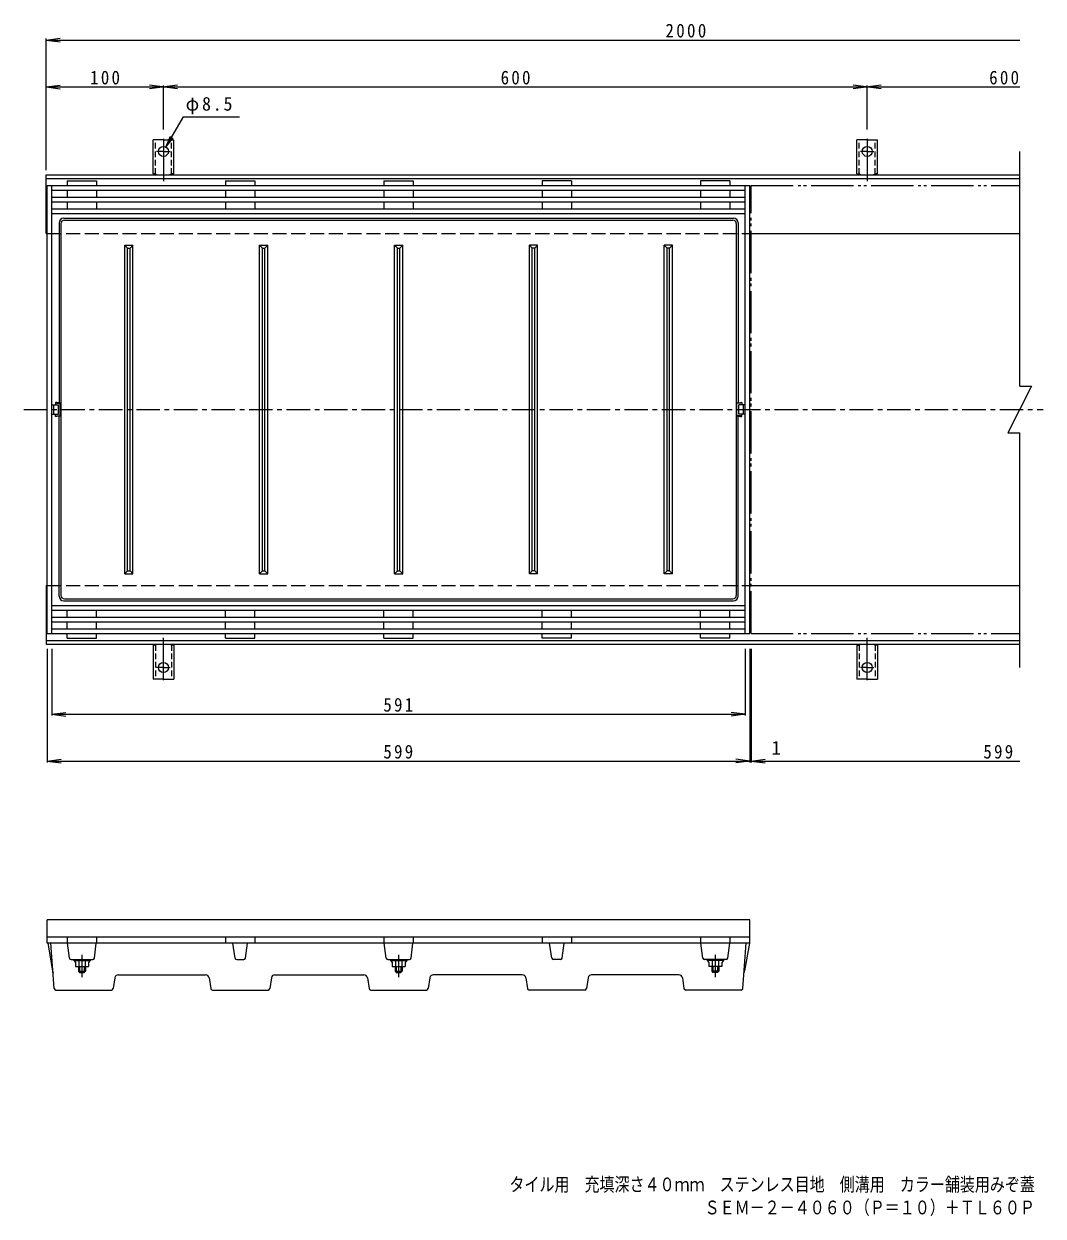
# Model space of a CAD drawing. Units: millimetres, scale not verified. Extents: x -723 to 718, y -548 to 468.
# Drawn here: x -723 to 146, y -548 to 468 of the extents above; entities that cross this region are included whole.
import ezdxf
from ezdxf.enums import TextEntityAlignment as Align

# ---------------------------------------------------------------- set-up
doc = ezdxf.new("R2010")
doc.units = ezdxf.units.MM
doc.header["$LTSCALE"] = 4
for name, pattern in [('CHAIN1', [8, 5, -1, 1, -1]), ('CHAIN2', [12, 9, -1, 1, -1]), ('DASHED1', [1.8, 1.2, -0.6]), ('DASHED3', [4, 3, -1]), ('DOUBLE_CHAIN2', [12.8, 9, -1, 0.6, -0.6, 0.6, -1])]:
    doc.linetypes.add(name, pattern=pattern)
for name, color, linetype, lineweight in [('0-0', 3, 'Continuous', 9), ('0-1', 2, 'Continuous', 9), ('0-5', 2, 'Continuous', 9), ('0-F', 7, 'Continuous', 9)]:
    doc.layers.add(name, color=color, linetype=linetype, lineweight=lineweight)
doc.layers.add('F-5', color=2, linetype='Continuous')
doc.styles.add('ＭＳ ゴシック', font='')
doc.styles.get('ＭＳ ゴシック').set_extended_font_data('MS Gothic')

msp = doc.modelspace()

# ---------------------------------------------------------------- linework, layer by layer
at = {"layer": '0-0'}
for p, q in [((-699.346, -51.595), (-699.346, 330.405)), ((-699.346, 326.405), (-108.346, 326.405)), ((-686.346, 334.405), (-661.346, 334.405)), ((-686.346, 334.405), (-686.346, 330.405)), ((-686.346, 326.405), (-686.346, 320.405)), ((-661.346, 334.405), (-661.346, 330.405)), ((-661.346, 326.405), (-661.346, 320.405)), ((-551.346, 334.405), (-526.346, 334.405)), ((-551.346, 334.405), (-551.346, 330.405)), ((-551.346, 326.405), (-551.346, 320.405)), ((-526.346, 334.405), (-526.346, 330.405)), ((-526.346, 326.405), (-526.346, 320.405)), ((-416.346, 334.405), (-391.346, 334.405)), ((-416.346, 334.405), (-416.346, 330.405)), ((-416.346, 326.405), (-416.346, 320.405)), ((-391.346, 334.405), (-391.346, 330.405)), ((-391.346, 326.405), (-391.346, 320.405)), ((-256.346, 334.405), (-281.346, 334.405)), ((-281.346, 334.405), (-281.346, 330.405)), ((-281.346, 326.405), (-281.346, 320.405)), ((-256.346, 334.405), (-256.346, 330.405)), ((-256.346, 326.405), (-256.346, 320.405)), ((-121.346, 334.405), (-146.346, 334.405)), ((-146.346, 334.405), (-146.346, 330.405)), ((-146.346, 326.405), (-146.346, 320.405)), ((-121.346, 334.405), (-121.346, 330.405)), ((-121.346, 326.405), (-121.346, 320.405)), ((-108.346, -51.595), (-108.346, 330.405)), ((-104.346, -51.595), (-104.346, 330.405)), ((-699.346, 320.405), (-108.346, 320.405)), ((-699.346, 316.405), (-108.346, 316.405)), ((-686.346, 316.405), (-686.346, 310.405)), ((-661.346, 316.405), (-661.346, 310.405)), ((-551.346, 316.405), (-551.346, 310.405)), ((-526.346, 316.405), (-526.346, 310.405)), ((-416.346, 316.405), (-416.346, 310.405)), ((-391.346, 316.405), (-391.346, 310.405)), ((-281.346, 316.405), (-281.346, 310.405)), ((-256.346, 316.405), (-256.346, 310.405)), ((-146.346, 316.405), (-146.346, 310.405)), ((-121.346, 316.405), (-121.346, 310.405)), ((-699.346, 310.405), (-108.346, 310.405)), ((-699.346, 306.405), (-108.346, 306.405)), ((-693.328, 298.536), (-693.328, 145.071)), ((-691.757, 297.886), (-691.757, -19.075)), ((-689.328, 302.536), (-118.364, 302.536)), ((-688.757, 300.886), (-118.935, 300.886)), ((-115.935, 297.886), (-115.935, -19.075)), ((-114.364, 298.536), (-114.364, 145.071)), ((-637.346, 279.405), (-630.346, 279.405)), ((-637.346, -0.595), (-637.346, 279.405)), ((-637.346, 279.405), (-634.846, 276.905)), ((-634.846, 276.905), (-632.846, 276.905)), ((-634.846, 1.905), (-634.846, 276.905)), ((-630.346, 279.405), (-632.846, 276.905)), ((-632.846, 1.905), (-632.846, 276.905)), ((-630.346, -0.595), (-630.346, 279.405)), ((-522.346, 279.405), (-515.346, 279.405)), ((-522.346, -0.595), (-522.346, 279.405)), ((-522.346, 279.405), (-519.846, 276.905)), ((-519.846, 276.905), (-517.846, 276.905)), ((-519.846, 1.905), (-519.846, 276.905)), ((-515.346, 279.405), (-517.846, 276.905)), ((-517.846, 1.905), (-517.846, 276.905)), ((-515.346, -0.595), (-515.346, 279.405)), ((-407.346, -0.595), (-407.346, 279.405)), ((-407.346, 279.405), (-400.346, 279.405)), ((-404.846, 1.905), (-404.846, 276.905)), ((-400.346, 279.405), (-402.846, 276.905)), ((-402.846, 1.905), (-402.846, 276.905)), ((-400.346, -0.595), (-400.346, 279.405)), ((-292.346, -0.595), (-292.346, 279.405)), ((-285.346, 279.405), (-292.346, 279.405)), ((-292.346, 279.405), (-289.846, 276.905)), ((-289.846, 1.905), (-289.846, 276.905)), ((-287.846, 276.905), (-289.846, 276.905)), ((-285.346, 279.405), (-287.846, 276.905)), ((-287.846, 1.905), (-287.846, 276.905)), ((-285.346, -0.595), (-285.346, 279.405)), ((-177.346, -0.595), (-177.346, 279.405)), ((-170.346, 279.405), (-177.346, 279.405)), ((-177.346, 279.405), (-174.846, 276.905)), ((-174.846, 1.905), (-174.846, 276.905)), ((-172.846, 276.905), (-174.846, 276.905)), ((-170.346, 279.405), (-172.846, 276.905)), ((-172.846, 1.905), (-172.846, 276.905)), ((-170.346, -0.595), (-170.346, 279.405)), ((-699.346, 143.405), (-693.846, 143.405)), ((-697.846, 135.405), (-697.846, 143.405)), ((-696.336, 145.405), (-696.336, 143.405)), ((-693.846, 135.405), (-693.846, 143.405)), ((-692.328, 133.905), (-692.328, 144.905)), ((-115.364, 133.905), (-115.364, 144.905)), ((-113.846, 135.405), (-113.846, 143.405)), ((-108.346, 143.405), (-113.846, 143.405)), ((-111.356, 145.405), (-111.356, 143.405)), ((-109.846, 135.405), (-109.846, 143.405)), ((-699.346, 135.405), (-693.846, 135.405)), ((-696.336, 133.405), (-696.336, 135.405)), ((-693.328, -19.725), (-693.328, 133.739)), ((-114.364, -19.725), (-114.364, 133.739)), ((-108.346, 135.405), (-113.846, 135.405)), ((-111.356, 133.405), (-111.356, 135.405)), ((-637.346, -0.595), (-634.846, 1.905)), ((-634.846, 1.905), (-632.846, 1.905)), ((-630.346, -0.595), (-632.846, 1.905)), ((-522.346, -0.595), (-519.846, 1.905)), ((-519.846, 1.905), (-517.846, 1.905)), ((-515.346, -0.595), (-517.846, 1.905)), ((-400.346, -0.595), (-402.846, 1.905)), ((-292.346, -0.595), (-289.846, 1.905)), ((-287.846, 1.905), (-289.846, 1.905)), ((-285.346, -0.595), (-287.846, 1.905)), ((-177.346, -0.595), (-174.846, 1.905)), ((-172.846, 1.905), (-174.846, 1.905)), ((-170.346, -0.595), (-172.846, 1.905)), ((-637.346, -0.595), (-630.346, -0.595)), ((-522.346, -0.595), (-515.346, -0.595)), ((-407.346, -0.595), (-400.346, -0.595)), ((-285.346, -0.595), (-292.346, -0.595)), ((-170.346, -0.595), (-177.346, -0.595)), ((-699.346, -27.595), (-108.346, -27.595)), ((-689.328, -23.725), (-118.364, -23.725)), ((-688.757, -22.075), (-118.935, -22.075)), ((-699.346, -31.595), (-108.346, -31.595)), ((-699.346, -37.595), (-108.346, -37.595)), ((-686.346, -37.595), (-686.346, -31.595)), ((-661.346, -37.595), (-661.346, -31.595)), ((-551.346, -37.595), (-551.346, -31.595)), ((-526.346, -37.595), (-526.346, -31.595)), ((-416.346, -37.595), (-416.346, -31.595)), ((-391.346, -37.595), (-391.346, -31.595)), ((-281.346, -37.595), (-281.346, -31.595)), ((-256.346, -37.595), (-256.346, -31.595)), ((-146.346, -37.595), (-146.346, -31.595)), ((-121.346, -37.595), (-121.346, -31.595)), ((-699.346, -41.595), (-108.346, -41.595)), ((-699.346, -47.595), (-108.346, -47.595)), ((-686.346, -47.595), (-686.346, -41.595)), ((-661.346, -47.595), (-661.346, -41.595)), ((-551.346, -47.595), (-551.346, -41.595)), ((-526.346, -47.595), (-526.346, -41.595)), ((-416.346, -47.595), (-416.346, -41.595)), ((-391.346, -47.595), (-391.346, -41.595)), ((-281.346, -47.595), (-281.346, -41.595)), ((-256.346, -47.595), (-256.346, -41.595)), ((-146.346, -47.595), (-146.346, -41.595)), ((-121.346, -47.595), (-121.346, -41.595)), ((-703.346, -51.595), (-104.346, -51.595)), ((-686.346, -55.595), (-686.346, -51.595)), ((-686.346, -55.595), (-661.346, -55.595)), ((-661.346, -55.595), (-661.346, -51.595)), ((-551.346, -55.595), (-551.346, -51.595)), ((-551.346, -55.595), (-526.346, -55.595)), ((-526.346, -55.595), (-526.346, -51.595)), ((-416.346, -55.595), (-416.346, -51.595)), ((-416.346, -55.595), (-391.346, -55.595)), ((-391.346, -55.595), (-391.346, -51.595)), ((-281.346, -55.595), (-281.346, -51.595)), ((-256.346, -55.595), (-281.346, -55.595)), ((-256.346, -55.595), (-256.346, -51.595)), ((-146.346, -55.595), (-146.346, -51.595)), ((-121.346, -55.595), (-146.346, -55.595)), ((-121.346, -55.595), (-121.346, -51.595)), ((-104.346, -295.595), (-703.346, -295.595)), ((-703.346, -315.595), (-703.346, -295.595)), ((-104.346, -315.595), (-104.346, -295.595)), ((-104.346, -310.595), (-703.346, -310.595)), ((-686.346, -310.595), (-686.346, -315.595)), ((-661.346, -310.595), (-661.346, -315.595)), ((-551.346, -310.595), (-551.346, -315.595)), ((-526.346, -310.595), (-526.346, -315.595)), ((-416.346, -310.595), (-416.346, -315.595)), ((-391.346, -310.595), (-391.346, -315.595)), ((-281.346, -310.595), (-281.346, -315.595)), ((-256.346, -310.595), (-256.346, -315.595)), ((-146.346, -310.595), (-146.346, -315.595)), ((-121.346, -310.595), (-121.346, -315.595)), ((-104.346, -315.595), (-703.346, -315.595)), ((-702.996, -315.595), (-698.854, -339.284)), ((-697.446, -354.202), (-700.203, -315.595)), ((-684.51, -328.281), (-686.096, -315.595)), ((-663.182, -328.281), (-661.596, -315.595)), ((-543.278, -328.304), (-545.065, -315.595)), ((-534.415, -328.304), (-532.627, -315.595)), ((-414.51, -328.281), (-416.096, -315.595)), ((-393.182, -328.281), (-391.596, -315.595)), ((-273.278, -328.304), (-275.065, -315.595)), ((-264.415, -328.304), (-262.627, -315.595)), ((-144.51, -328.281), (-146.096, -315.595)), ((-123.182, -328.281), (-121.596, -315.595)), ((-110.247, -354.202), (-107.489, -315.595)), ((-104.696, -315.595), (-108.839, -339.284)), ((-683.022, -329.595), (-664.67, -329.595)), ((-680.846, -329.595), (-680.846, -330.395)), ((-680.846, -330.395), (-679.371, -331.995)), ((-680.846, -330.395), (-666.846, -330.395)), ((-679.371, -331.995), (-679.371, -335.595)), ((-676.609, -330.395), (-676.609, -335.595)), ((-671.084, -330.395), (-671.084, -335.595)), ((-666.846, -330.395), (-668.321, -331.995)), ((-668.321, -331.995), (-668.321, -335.595)), ((-666.846, -329.595), (-666.846, -330.395)), ((-541.792, -329.595), (-535.9, -329.595)), ((-413.022, -329.595), (-394.67, -329.595)), ((-410.846, -329.595), (-410.846, -330.395)), ((-410.846, -330.395), (-409.371, -331.995)), ((-410.846, -330.395), (-396.846, -330.395)), ((-409.371, -331.995), (-409.371, -335.595)), ((-406.609, -330.395), (-406.609, -335.595)), ((-401.084, -330.395), (-401.084, -335.595)), ((-396.846, -330.395), (-398.321, -331.995)), ((-398.321, -331.995), (-398.321, -335.595)), ((-396.846, -329.595), (-396.846, -330.395)), ((-265.9, -329.595), (-271.792, -329.595)), ((-124.67, -329.595), (-143.022, -329.595)), ((-140.846, -329.595), (-140.846, -330.395)), ((-126.846, -330.395), (-140.846, -330.395)), ((-140.846, -330.395), (-139.371, -331.995)), ((-139.371, -331.995), (-139.371, -335.595)), ((-136.609, -330.395), (-136.609, -335.595)), ((-131.084, -330.395), (-131.084, -335.595)), ((-126.846, -330.395), (-128.321, -331.995)), ((-128.321, -331.995), (-128.321, -335.595)), ((-126.846, -329.595), (-126.846, -330.395)), ((-679.371, -335.595), (-668.321, -335.595)), ((-676.846, -335.595), (-676.846, -339.595)), ((-676.846, -339.595), (-670.846, -339.595)), ((-675.846, -335.595), (-675.846, -340.595)), ((-671.846, -335.595), (-671.846, -340.595)), ((-670.846, -339.595), (-671.846, -340.595)), ((-670.846, -335.595), (-670.846, -339.595)), ((-645.737, -345.139), (-647.15, -354.323)), ((-642.772, -342.595), (-568.42, -342.595)), ((-565.455, -345.139), (-564.042, -354.323)), ((-512.237, -345.139), (-513.65, -354.323)), ((-509.272, -342.595), (-433.42, -342.595)), ((-430.455, -345.139), (-429.042, -354.323)), ((-409.371, -335.595), (-398.321, -335.595)), ((-406.846, -335.595), (-406.846, -339.595)), ((-406.846, -339.595), (-400.846, -339.595)), ((-405.846, -335.595), (-405.846, -340.595)), ((-401.846, -335.595), (-401.846, -340.595)), ((-400.846, -339.595), (-401.846, -340.595)), ((-400.846, -335.595), (-400.846, -339.595)), ((-377.238, -345.139), (-378.65, -354.323)), ((-298.42, -342.595), (-374.272, -342.595)), ((-295.455, -345.139), (-294.042, -354.323)), ((-242.238, -345.139), (-243.651, -354.323)), ((-164.92, -342.595), (-239.273, -342.595)), ((-161.955, -345.139), (-160.542, -354.323)), ((-128.321, -335.595), (-139.371, -335.595)), ((-136.846, -335.595), (-136.846, -339.595)), ((-130.846, -339.595), (-136.846, -339.595)), ((-136.846, -339.595), (-135.846, -340.595)), ((-135.846, -335.595), (-135.846, -340.595)), ((-131.846, -335.595), (-131.846, -340.595)), ((-130.846, -335.595), (-130.846, -339.595)), ((-695.949, -355.595), (-648.633, -355.595)), ((-562.559, -355.595), (-515.133, -355.595)), ((-427.559, -355.595), (-380.133, -355.595)), ((-245.133, -355.595), (-292.559, -355.595)), ((-111.743, -355.595), (-159.059, -355.595))]:
    msp.add_line(p, q, dxfattribs=at)
at = {"layer": '0-0', "linetype": 'DOUBLE_CHAIN2'}
for p, q in [((-103.346, 330.405), (125.654, 330.405)), ((-103.346, -51.595), (-103.346, 330.405)), ((-103.346, -51.595), (125.654, -51.595))]:
    msp.add_line(p, q, dxfattribs=at)
at = {"layer": '0-0', "linetype": 'CHAIN1'}
for p, q in [((-723.346, 139.405), (145.654, 139.405)), ((-673.846, -325.595), (-673.846, -344.595)), ((-403.846, -325.595), (-403.846, -344.595)), ((-133.846, -325.595), (-133.846, -344.595))]:
    msp.add_line(p, q, dxfattribs=at)
at = {"layer": '0-0'}
for points in [[(-703.346, -51.595), (-703.346, 330.405), (-104.346, 330.405)], [(-407.346, 279.405), (-404.846, 276.905), (-402.846, 276.905)], [(-407.346, -0.595), (-404.846, 1.905), (-402.846, 1.905)], [(-676.846, -339.595), (-675.846, -340.595), (-671.846, -340.595)], [(-406.846, -339.595), (-405.846, -340.595), (-401.846, -340.595)], [(-130.846, -339.595), (-131.846, -340.595), (-135.846, -340.595)]]:
    msp.add_lwpolyline(points, dxfattribs=at)
for points in [[(-696.336, 145.405), (-695.336, 144.905), (-692.328, 144.905), (-695.336, 145.405)], [(-111.356, 145.405), (-112.356, 144.905), (-115.364, 144.905), (-112.356, 145.405)], [(-696.336, 133.405), (-695.336, 133.905), (-692.328, 133.905), (-695.336, 133.405)], [(-111.356, 133.405), (-112.356, 133.905), (-115.364, 133.905), (-112.356, 133.405)]]:
    msp.add_lwpolyline(points, close=True, dxfattribs=at)
for centre, radius, start, end in [((-689.328, 298.536), 4, 90, 180), ((-688.757, 297.886), 3, 90, 180), ((-118.935, 297.886), 3, 0, 90), ((-118.364, 298.536), 4, 0, 90), ((-689.328, -19.725), 4, 180, 270), ((-688.757, -19.075), 3, 180, 270), ((-118.935, -19.075), 3, 270, 0), ((-118.364, -19.725), 4, 270, 0), ((-683.022, -328.095), 1.5, 187.12502, 270), ((-664.67, -328.095), 1.5, 270, 352.87498), ((-541.792, -328.095), 1.5, 188.00487, 270), ((-535.9, -328.095), 1.5, 270, 351.99513), ((-413.022, -328.095), 1.5, 187.12502, 270), ((-394.67, -328.095), 1.5, 270, 352.87498), ((-271.792, -328.095), 1.5, 188.00487, 270), ((-265.9, -328.095), 1.5, 270, 351.99513), ((-143.022, -328.095), 1.5, 187.12502, 270), ((-124.67, -328.095), 1.5, 270, 352.87498), ((-694.913, -338.595), 4, 189.91936, 208.66345), ((-642.772, -345.595), 3, 90, 171.25371), ((-568.42, -345.595), 3, 8.74629, 90), ((-509.272, -345.595), 3, 90, 171.25366), ((-433.42, -345.595), 3, 8.74634, 90), ((-374.272, -345.595), 3, 90, 171.25366), ((-298.42, -345.595), 3, 8.74634, 90), ((-239.273, -345.595), 3, 90, 171.25371), ((-164.92, -345.595), 3, 8.74629, 90), ((-112.779, -338.595), 4, 331.33655, 350.08064), ((-695.949, -354.095), 1.5, 184.08511, 270), ((-648.633, -354.095), 1.5, 270, 351.254), ((-562.559, -354.095), 1.5, 188.74602, 270), ((-515.133, -354.095), 1.5, 270, 351.25409), ((-427.559, -354.095), 1.5, 188.74591, 270), ((-380.133, -354.095), 1.5, 270, 351.25409), ((-292.559, -354.095), 1.5, 188.74591, 270), ((-245.133, -354.095), 1.5, 270, 351.25398), ((-159.059, -354.095), 1.5, 188.746, 270), ((-111.743, -354.095), 1.5, 270, 355.91489)]:
    msp.add_arc(centre, radius, start, end, dxfattribs=at)
at = {"layer": '0-1'}
for p, q in [((-604.346, 369.405), (-613.096, 369.405)), ((-613.096, 340.405), (-613.096, 369.405)), ((-604.346, 369.405), (-595.596, 369.405)), ((-595.596, 340.405), (-595.596, 369.405)), ((-4.346, 369.405), (-13.096, 369.405)), ((-13.096, 340.405), (-13.096, 369.405)), ((-4.346, 369.405), (4.404, 369.405)), ((4.404, 340.405), (4.404, 369.405)), ((125.654, 159.405), (125.654, 359.405)), ((-704.346, 289.405), (-704.346, 339.405)), ((-704.346, 339.405), (125.654, 339.405)), ((-704.346, 336.405), (125.654, 336.405)), ((-613.096, 340.405), (-611.846, 340.405)), ((-595.596, 340.405), (-596.846, 340.405)), ((-13.096, 340.405), (-11.846, 340.405)), ((4.404, 340.405), (3.154, 340.405)), ((-704.346, 289.405), (-703.346, 289.405)), ((-104.346, 289.405), (125.654, 289.405)), ((125.654, -80.595), (125.654, 119.405)), ((-704.346, -10.595), (-704.346, -60.595)), ((-704.346, -10.595), (-703.346, -10.595)), ((-104.346, -10.595), (125.654, -10.595)), ((-704.346, -57.595), (125.654, -57.595)), ((-704.346, -60.595), (125.654, -60.595)), ((-613.096, -61.595), (-613.096, -90.595)), ((-613.096, -61.595), (-611.846, -61.595)), ((-595.596, -61.595), (-596.846, -61.595)), ((-595.596, -61.595), (-595.596, -90.595)), ((-13.096, -61.595), (-13.096, -90.595)), ((-13.096, -61.595), (-11.846, -61.595)), ((4.404, -61.595), (3.154, -61.595)), ((4.404, -61.595), (4.404, -90.595)), ((-604.346, -90.595), (-613.096, -90.595)), ((-604.346, -90.595), (-595.596, -90.595)), ((-4.346, -90.595), (-13.096, -90.595)), ((-4.346, -90.595), (4.404, -90.595))]:
    msp.add_line(p, q, dxfattribs=at)
at = {"layer": '0-1', "linetype": 'DASHED1'}
for p, q in [((-611.096, 340.259), (-611.096, 369.405)), ((-597.596, 340.259), (-597.596, 369.405)), ((-11.096, 340.259), (-11.096, 369.405)), ((2.404, 340.259), (2.404, 369.405)), ((-611.096, -61.449), (-611.096, -90.595)), ((-597.596, -61.449), (-597.596, -90.595)), ((-11.096, -61.449), (-11.096, -90.595)), ((2.404, -61.449), (2.404, -90.595))]:
    msp.add_line(p, q, dxfattribs=at)
at = {"layer": '0-1', "linetype": 'CHAIN2'}
for p, q in [((-604.346, 370.186), (-604.346, 330.405)), ((-4.346, 370.186), (-4.346, 330.405)), ((-604.346, 359.405), (-610.122, 359.405)), ((-604.346, 359.405), (-598.57, 359.405)), ((-4.346, 359.405), (-10.122, 359.405)), ((-4.346, 359.405), (1.43, 359.405)), ((-604.346, -91.375), (-604.346, -51.595)), ((-4.346, -91.375), (-4.346, -51.595)), ((-604.346, -80.595), (-610.122, -80.595)), ((-604.346, -80.595), (-598.57, -80.595)), ((-4.346, -80.595), (-10.122, -80.595)), ((-4.346, -80.595), (1.43, -80.595))]:
    msp.add_line(p, q, dxfattribs=at)
at = {"layer": '0-1', "linetype": 'DASHED3'}
for p, q in [((-703.346, 289.405), (-104.346, 289.405)), ((-703.346, -10.595), (-104.346, -10.595))]:
    msp.add_line(p, q, dxfattribs=at)
at = {"layer": '0-1'}
msp.add_lwpolyline([(125.654, 159.405), (135.654, 159.405), (115.654, 119.405), (125.654, 119.405)], dxfattribs=at)
for centre in [(-604.346, 359.405), (-4.346, 359.405), (-604.346, -80.595), (-4.346, -80.595)]:
    msp.add_circle(centre, 4.25, dxfattribs=at)
for centre, start, end in [((-611.846, 338.405), 30.00051, 90), ((-596.846, 338.405), 90, 149.99949), ((-11.846, 338.405), 30.00051, 90), ((3.154, 338.405), 90, 149.99949), ((-611.846, -59.595), 270, 329.99949), ((-596.846, -59.595), 210.00051, 270), ((-11.846, -59.595), 270, 329.99949), ((3.154, -59.595), 210.00051, 270)]:
    msp.add_arc(centre, 2, start, end, dxfattribs=at)
at = {"layer": '0-5', "color": 7}
for q in [(-598.394, 372.325), (-596.134, 371.019)]:
    msp.add_line((-602.221, 363.086), q, dxfattribs=at)
msp.add_lwpolyline([(-602.221, 363.086), (-587.26, 388.999), (-539.477, 388.999)], dxfattribs=at)
at = {"layer": '0-F'}
for p, q in [((-704.346, 454.405), (-692.449, 455.972)), ((-704.346, 343.405), (-704.346, 455.605)), ((-704.346, 454.405), (-692.449, 452.839)), ((-704.346, 454.405), (125.654, 454.405)), ((-704.346, 414.405), (-692.449, 415.972)), ((-704.346, 414.405), (-692.449, 412.839)), ((-704.346, 414.405), (125.654, 414.405)), ((-592.449, 412.839), (-616.244, 415.972)), ((-592.449, 415.972), (-616.244, 412.839)), ((-604.346, 378.132), (-604.346, 415.605)), ((7.551, 412.839), (-16.243, 415.972)), ((7.551, 415.972), (-16.243, 412.839)), ((-4.346, 378.132), (-4.346, 415.605)), ((-703.346, -64.595), (-703.346, -161.595)), ((-699.346, -64.595), (-699.346, -121.595)), ((-108.346, -64.595), (-108.346, -121.595)), ((-104.346, -64.595), (-104.346, -161.595)), ((-103.346, -64.595), (-103.346, -161.595)), ((-699.346, -120.395), (-687.449, -118.829)), ((-699.346, -120.395), (-687.449, -121.961)), ((-699.346, -120.395), (-108.346, -120.395)), ((-108.346, -120.395), (-120.243, -118.829)), ((-108.346, -120.395), (-120.243, -121.961)), ((-703.346, -160.395), (-691.449, -158.829)), ((-703.346, -160.395), (125.654, -160.395)), ((-703.346, -160.395), (-691.449, -161.961)), ((-104.346, -160.395), (-116.243, -158.829)), ((-104.346, -160.395), (-116.243, -161.961)), ((-103.346, -160.395), (-91.449, -158.829)), ((-103.346, -160.395), (-91.449, -161.961))]:
    msp.add_line(p, q, dxfattribs=at)

# ---------------------------------------------------------------- texts
at = {"layer": '0-5', "insert": (-585.368, 390.999), "char_height": 11.73, "attachment_point": 7, "style": 'ＭＳ ゴシック'}
msp.add_mtext('\\T1.21;\\W0.95;φ8.5', dxfattribs=at)
at = {"layer": '0-F', "color": 2, "style": 'ＭＳ ゴシック'}
msp.add_text('1', height=11.73, dxfattribs=at).set_placement((-85.917, -158.395), align=Align.BOTTOM_LEFT)
at = {"layer": '0-F', "color": 2, "char_height": 11.73, "attachment_point": 7, "style": 'ＭＳ ゴシック'}
for s, insert in [('\\T1.28;\\W0.9;2000', (-176.328, 456.405)), ('\\T1.27;\\W0.9;100', (-666.846, 416.405)), ('\\T1.27;\\W0.9;600', (-316.846, 416.405)), ('\\T1.27;\\W0.9;600', (99.654, 416.405)), ('\\T1.27;\\W0.9;591', (-416.846, -118.395)), ('\\T1.27;\\W0.9;599', (-416.846, -158.395)), ('\\T1.27;\\W0.9;599', (94.681, -158.395))]:
    msp.add_mtext(s, dxfattribs=dict(at, insert=insert))
at = {"layer": 'F-5', "style": 'ＭＳ ゴシック', "width": 0.8}
for s, p in [('タイル用\u3000充填深さ４０ｍｍ\u3000ステンレス目地\u3000側溝用\u3000カラー舗装用みぞ蓋\u3000', (-309.363, -530.705)), ('\u3000\u3000\u3000\u3000\u3000\u3000\u3000\u3000\u3000\u3000\u3000\u3000\u3000ＳＥＭ－２－４０６０（Ｐ＝１０）＋ＴＬ６０Ｐ', (-309.363, -550.367))]:
    msp.add_text(s, height=11.73, dxfattribs=at).set_placement(p, align=Align.BOTTOM_LEFT)

doc.saveas('drawing.dxf')
